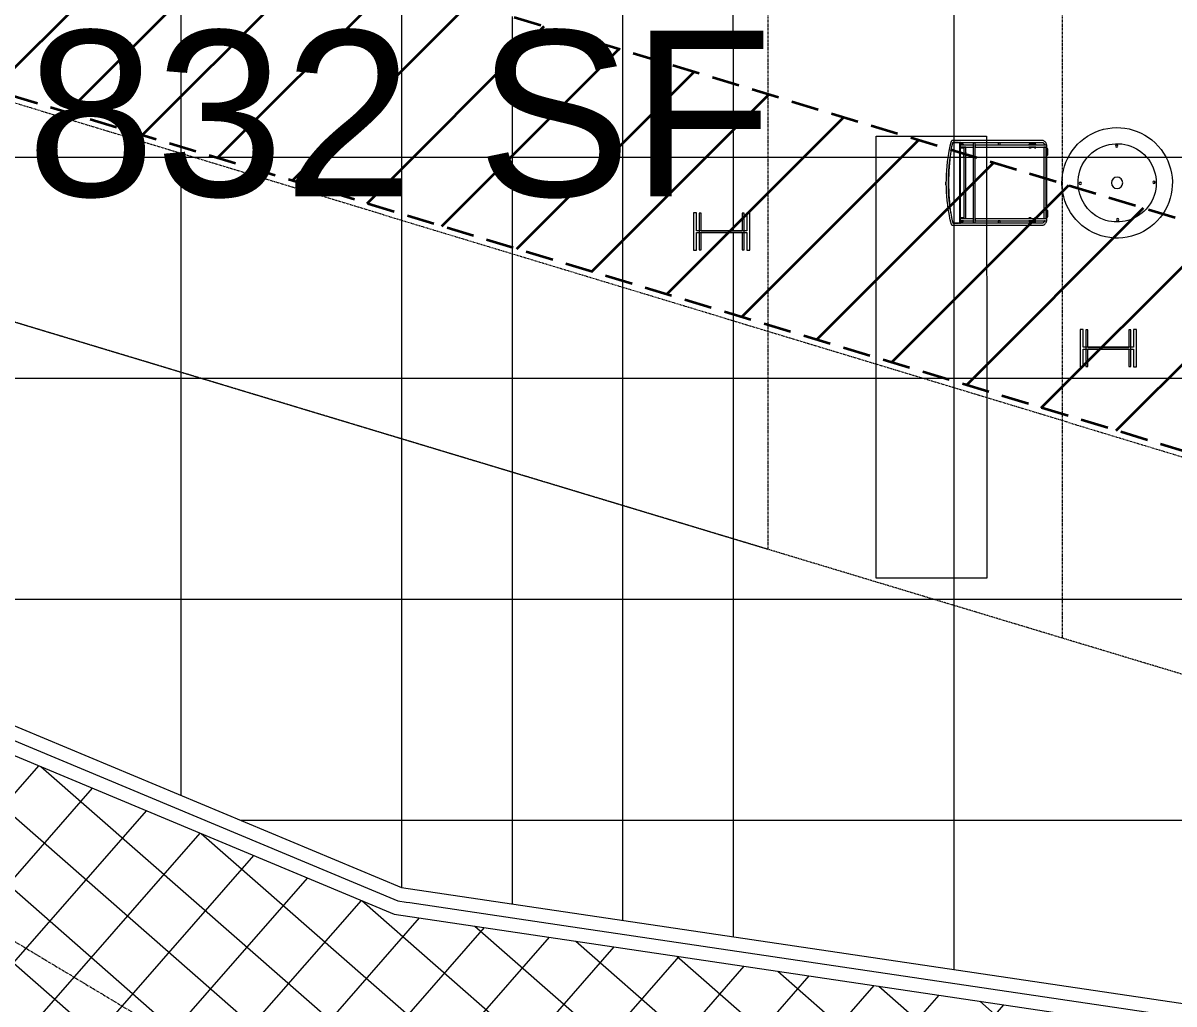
# Model space of a CAD drawing. Header units: inches. Extents: x 3268 to 7018, y 976 to 6708.
# Drawn here: x 5542.7 to 5792.8, y 1584.6 to 1797.7 of the extents above; entities that cross this region are included whole.
import ezdxf

# ---------------------------------------------------------------- set-up
doc = ezdxf.new("R2010")
doc.units = ezdxf.units.IN
doc.header["$MEASUREMENT"] = 0
for name, pattern in [('_Hidden Lines', [0.125, 0.0625, -0.0625]), ('Double Dash 3_8_', [0.9999999999999999, 0.3749999999999999, -0.125, 0.125, -0.125, 0.125, -0.125]), ('Grid Line 1_2_', [0.8749999999999999, 0.4999999999999999, -0.125, 0.125, -0.125]), ('IMPORT-DASHED _2_', [8.999999999999996, 5.999999999999998, -2.999999999999999])]:
    doc.linetypes.add(name, pattern=pattern)
for name, color, linetype, lineweight in [('A-DETL', 90, 'Continuous', 9), ('C-CURB-BACK', 40, 'Continuous', 13), ('C-CURB-FACE', 80, 'Continuous', 13), ('C-ESMT-STBK', 4, 'IMPORT-DASHED _2_', 35), ('C-PROP-LINE', 91, 'Double Dash 3_8_', 9), ('G-ANNO-TEXT', 231, 'Continuous', 9), ('L-PVMT-CONC-HATC', 252, 'Continuous', 15), ('L-PVMT-HATCH BOUND NPLOT', 45, 'Continuous', 15), ('L-SITE-FURN', 2, 'Continuous', 15), ('L-SITE-PLANT-HATC', 81, 'Continuous', 13), ('S-COLS', 52, 'Continuous', 9), ('S-GRID', 1, 'Continuous', 9), ('site_dwg', 8, 'Continuous', 9)]:
    doc.layers.add(name, color=color, linetype=linetype, lineweight=lineweight)
doc.styles.add('Arial', font='arial.ttf', dxfattribs={"height": 36})

# ---------------------------------------------------------------- blocks, each defined once
blk = doc.blocks.new('W-Wide Flange-Column - W12X50-2879625-Overall Retail Plan Opt 2')
at = {"layer": 'S-COLS'}
h = blk.add_hatch(dxfattribs=at)
h.set_pattern_fill('FP_29', color=256, style=0, pattern_type=2)
h.set_pattern_definition([(320, (-1727.066, 5778.5), (-9.638917976356844, -110.1714446362807), [11.52, -126.72]), (265, (-1727.066, 5778.5), (115.5371495156537, 21.31237393622491), [9.216000000000001, -101.376]), (10.451, (-1727.869, 5769.319), (105.897504039145, -88.85991867697867), [9.79, -107.695]), (316.184, (-1696.346, 5778.5), (-25.42496604507386, -163.9281911283317), [17.28, -190.08]), (6.636000000000001, (-1698.464, 5764.84), (149.6257499721681, -143.5628771593348), [14.686, -161.543]), (261.184, (-1696.346, 5778.5), (149.6237232332607, -143.5647285924248), [13.824, -152.064]), (291, (-1704.026, 5763.14), (-61.84256385372747, -91.68507647920487), [11.52, -126.72]), (236, (-1704.026, 5763.14), (111.3835117876708, -37.373299330482), [9.216000000000001, -101.376]), (341.451, (-1709.179, 5755.5), (49.5399005406036, -129.0587647679424), [9.79, -107.695]), (307.5, (-1727.066, 5778.5), (51.13223029288849, -1.867604689172044), [5.068999999999999, -95.07799999999997, 5.068999999999999, -97.84299999999998, -101.76]), (307.5, (-1727.066, 5778.5), (51.13223029288849, -1.867604689172044), [-203.059, 5.068999999999999, -96.69099999999999]), (277.5, (-1727.066, 5778.5), (60.58148342441335, -40.40721900969589), [5.069, -53.606, 5.069, -92.774, -38.784]), (277.5, (-1727.066, 5778.5), (60.58148342441335, -40.40721900969589), [-156.518, 5.069, -33.715]), (237.5, (-1727.066, 5812.753000000001), (-3.464267954682477, -81.99472561414032), [5.069, -33.331, 5.069, -114.739, -158.976]), (237.5, (-1727.066, 5812.753000000001), (-3.464267954682477, -81.99472561414032), [-158.208, 5.069, -153.907]), (227.5, (-1727.066, 5828.113), (15.37635275430508, -89.57702895818312), [5.068999999999999, -44.851, 5.068999999999999, -74.496, -112.896]), (227.5, (-1727.066, 5828.113), (15.37635275430508, -89.57702895818312), [-129.485, 5.068999999999999, -107.827])])
h.paths.add_polyline_path([(-4.039999999999053, -6.100000000005024), (4.040000000000417, -6.100000000005024), (4.040000000000417, -5.460000000005265), (0.1850000000001728, -5.460000000005265), (0.1850000000001728, 5.459999999995033), (4.040000000000417, 5.459999999995033), (4.040000000000417, 6.099999999994792), (-4.039999999999053, 6.099999999995133), (-4.039999999999053, 5.459999999995033), (-0.1849999999994907, 5.459999999995033), (-0.1849999999994907, -5.460000000005265), (-4.039999999999053, -5.460000000005265)])
at = {"layer": 'S-COLS', "color": 253, "lineweight": 13}
for p, q in [((4.039999999999994, 6.1), (-4.040000000000005, 6.1)), ((-4.040000000000005, 6.1), (-4.040000000000005, 5.46)), ((-4.040000000000005, 5.46), (-0.1850000000000062, 5.46)), ((-0.1850000000000062, 5.46), (-0.1850000000000062, -5.459999999999997)), ((0.1849999999999943, -5.459999999999997), (0.1849999999999943, 5.46)), ((0.1849999999999943, 5.46), (4.039999999999994, 5.46)), ((4.039999999999994, 5.46), (4.039999999999994, 6.1)), ((-0.1850000000000062, -5.459999999999997), (-4.040000000000005, -5.459999999999997)), ((-4.040000000000005, -5.459999999999997), (-4.040000000000005, -6.099999999999997)), ((-4.040000000000005, -6.099999999999997), (4.039999999999994, -6.099999999999997)), ((4.039999999999994, -5.459999999999997), (0.1849999999999943, -5.459999999999997)), ((4.039999999999994, -6.099999999999997), (4.039999999999994, -5.459999999999997))]:
    blk.add_line(p, q, dxfattribs=at)
blk = doc.blocks.new('W-Wide Flange-Column - W12X50-2879651-Overall Retail Plan Opt 2')
at = {"layer": 'S-COLS', "color": 253, "lineweight": 13}
for p, q in [((4.039999999999994, 6.1), (-4.040000000000005, 6.1)), ((-4.040000000000005, 6.1), (-4.040000000000005, 5.46)), ((-4.040000000000005, 5.46), (-0.1850000000000062, 5.46)), ((-0.1850000000000062, 5.46), (-0.1850000000000062, -5.459999999999997)), ((0.1849999999999943, -5.459999999999997), (0.1849999999999943, 5.46)), ((0.1849999999999943, 5.46), (4.039999999999994, 5.46)), ((4.039999999999994, 5.46), (4.039999999999994, 6.1)), ((-0.1850000000000062, -5.459999999999997), (-4.040000000000005, -5.459999999999997)), ((-4.040000000000005, -5.459999999999997), (-4.040000000000005, -6.099999999999997)), ((-4.040000000000005, -6.099999999999997), (4.039999999999994, -6.099999999999997)), ((4.039999999999994, -5.459999999999997), (0.1849999999999943, -5.459999999999997)), ((4.039999999999994, -6.099999999999997), (4.039999999999994, -5.459999999999997))]:
    blk.add_line(p, q, dxfattribs=at)
blk = doc.blocks.new('WSP_5 Points - Structure_2022_rvt-1-Overall Retail Plan Opt 2')
at = {"layer": 'S-COLS', "lineweight": 9, "rotation": 89.9999999999999}
for name, p in [('W-Wide Flange-Column - W12X50-2879651-Overall Retail Plan Opt 2', (5694.500343047537, 1752.39387561139)), ('W-Wide Flange-Column - W12X50-2879625-Overall Retail Plan Opt 2', (5778.500343047523, 1727.065521356939))]:
    blk.add_blockref(name, p, dxfattribs=at)
blk = doc.blocks.new('W-Wide Flange-Column - W10X33-V9-Overall Retail Plan Opt 2')
at = {"layer": 'S-COLS'}
h = blk.add_hatch(dxfattribs=at)
h.set_pattern_fill('FP_48', color=256, style=0, pattern_type=2)
h.set_pattern_definition([(315, (-1727.066, 5778.5), (38.0140605565888, 38.0140605565888), []), (315, (-1669.466, 5778.5), (38.0140605565888, 38.0140605565888), [])])
h.paths.add_polyline_path([(-3.980468749999545, -4.865234375005001), (3.980468750000227, -4.865234375005001), (3.980468750000227, -4.431640625005342), (0.1445312500004547, -4.431640625005342), (0.1445312500004547, 4.431640624995111), (3.980468750000227, 4.431640624995111), (3.980468750000227, 4.865234374995111), (-3.980468749999545, 4.865234374995111), (-3.980468749999545, 4.431640624995111), (-0.1445312499997726, 4.431640624995111), (-0.1445312499997726, -4.431640625005342), (-3.980468749999545, -4.431640625005342)])
at = {"layer": 'S-COLS', "lineweight": 13}
for p, q in [((3.980468749999993, 4.865234375000001), (-3.980468750000005, 4.865234375000001)), ((-3.980468750000005, 4.865234375000001), (-3.980468750000005, 4.431640625000001)), ((-3.980468750000005, 4.431640625000001), (-0.1445312500000057, 4.431640625000001)), ((-0.1445312500000057, 4.431640625000001), (-0.1445312500000057, -4.431640624999997)), ((0.1445312499999938, -4.431640624999997), (0.1445312499999938, 4.431640625000001)), ((0.1445312499999938, 4.431640625000001), (3.980468749999993, 4.431640625000001)), ((3.980468749999993, 4.431640625000001), (3.980468749999993, 4.865234375000001)), ((-0.1445312500000057, -4.431640624999997), (-3.980468750000005, -4.431640624999997)), ((-3.980468750000005, -4.431640624999997), (-3.980468750000005, -4.865234374999996)), ((-3.980468750000005, -4.865234374999996), (3.980468749999993, -4.865234374999996)), ((3.980468749999993, -4.431640624999997), (0.1445312499999938, -4.431640624999997)), ((3.980468749999993, -4.865234374999996), (3.980468749999993, -4.431640624999997))]:
    blk.add_line(p, q, dxfattribs=at)
blk = doc.blocks.new('W-Wide Flange-Column - W10X33-V10-Overall Retail Plan Opt 2')
at = {"layer": 'S-COLS', "lineweight": 13}
for p, q in [((3.980468749999993, 4.865234375000001), (-3.980468750000005, 4.865234375000001)), ((-3.980468750000005, 4.865234375000001), (-3.980468750000005, 4.431640625000001)), ((-3.980468750000005, 4.431640625000001), (-0.1445312500000057, 4.431640625000001)), ((-0.1445312500000057, 4.431640625000001), (-0.1445312500000057, -4.431640624999997)), ((0.1445312499999938, -4.431640624999997), (0.1445312499999938, 4.431640625000001)), ((0.1445312499999938, 4.431640625000001), (3.980468749999993, 4.431640625000001)), ((3.980468749999993, 4.431640625000001), (3.980468749999993, 4.865234375000001)), ((-0.1445312500000057, -4.431640624999997), (-3.980468750000005, -4.431640624999997)), ((-3.980468750000005, -4.431640624999997), (-3.980468750000005, -4.865234374999996)), ((-3.980468750000005, -4.865234374999996), (3.980468749999993, -4.865234374999996)), ((3.980468749999993, -4.431640624999997), (0.1445312499999938, -4.431640624999997)), ((3.980468749999993, -4.865234374999996), (3.980468749999993, -4.431640624999997))]:
    blk.add_line(p, q, dxfattribs=at)
blk = doc.blocks.new('site_dwg_Parc Centre Table-V232-Overall Retail Plan Opt 2')
at = {"layer": 'L-SITE-FURN', "color": 10}
for centre, radius in [((0, 7.999999998137354), 0.2500000000000009), ((0, 7.999999998137354), 0.2265650000000007), ((0, 7.999999998137354), 0.2265650000000007), ((-7.99999999674037, 0), 0.2500000000000009), ((-7.99999999674037, 0), 0.2265650000000008), ((-7.99999999674037, 0), 0.2265650000000008), ((0, 0), 1.225000000000002), ((0, 0), 1.225000000000002), ((8.000000003725289, 0), 0.2500000000000018), ((8.000000003725289, 0), 0.2265650000000008), ((8.000000003725289, 0), 0.2265650000000008), ((0, -8.00000000093132), 0.2500000000000002), ((0, -8.00000000093132), 0.2265650000000007), ((0, -8.00000000093132), 0.2265650000000007)]:
    blk.add_circle(centre, radius, dxfattribs=at)
for radius, start, end in [(12, 0.45882512375311, 215.2097702532953), (8.500000000000004, 359.9999999999996, 222.9296002333973), (8.500000000000004, 359.9999999999996, 222.9296002333973), (11.99999999999999, 215.2097702532953, 359.9999999999993), (8.5, 352.0003395194103, 359.9999999999993), (8.5, 352.0003395194103, 359.9999999999993), (8.499999999999991, 222.9296002333969, 352.0003395194103), (8.499999999999991, 222.9296002333969, 352.0003395194103)]:
    blk.add_arc((0, 0), radius, start, end, dxfattribs=at)
blk = doc.blocks.new('site_dwg_Parc Centre Chair-V234-Overall Retail Plan Opt 2')
at = {"layer": 'L-SITE-FURN', "color": 10}
for p, q in [((-105.4756573587547, 126.5233631729588), (-105.7844910621534, 126.3672379105737)), ((-105.0207438021789, 126.7270797192559), (-105.4756573587547, 126.5233631729588)), ((-102.8065751194845, 127.5298225879178), (-103.6756195127855, 127.239810906296)), ((-5.15210960805416, 144.8600769862532), (2.092509403824806, 144.8600769862532)), ((-104.9999999552856, 109.5102024971893), (-104.9999999552965, 106.8864482044628)), ((-104.9999999552965, 106.8864482044628), (79.1606172505817, 106.8864482044682)), ((-98.94305960832934, 99.52610816801096), (-99.58202134071688, 99.52610816801096)), ((-98.62499999999999, 99.91365724056958), (-98.74374702572821, 99.96986766904591)), ((-98.73736099898814, 99.97681114822625), (-98.69814531505106, 100.0194497331977)), ((-98.69507284461359, 100.0222348719289), (-98.6950728446245, 106.8864482268145)), ((-98.62499999999999, 106.8864482045174), (-98.62499999999999, 74.15337688475846)), ((-93.37499999999999, 74.15337686240672), (-93.37499999999999, 106.8864481821656)), ((-93.26318013668059, 99.9582953006029), (-93.37499999999999, 99.91486450284718)), ((-93.05694039164881, 99.52610816801096), (-92.41779573261736, 99.52610816801096)), ((65.98043887317179, 93.33116814494132), (75.0514893410155, 93.33116814494132)), ((67.12500004470347, 98.7011681422591), (76.67934334080344, 98.7011681422591)), ((67.12499999999999, 98.64116813242434), (76.66115502497568, 98.64116813242434)), ((67.12500004470347, 93.39035830646752), (75.0694321606091, 93.39035830646752)), ((75.0514893410155, 93.33116814494132), (80.27772948145865, 93.33116814494132)), ((75.0694321606091, 93.39035830646752), (79.12499999999999, 93.39035830646752)), ((75.0872195123702, 93.44903560722922), (79.1250000000109, 93.44903560722376)), ((76.66115502497568, 98.64116813242434), (79.12499999999999, 98.64116813242434)), ((76.67934334080344, 98.7011681422591), (79.12499999999999, 98.7011681422591)), ((93.05694039167064, 99.5261081903627), (92.41797870398658, 99.5261081903627)), ((93.37500004470347, 99.91365724056958), (93.25625292956828, 99.96986766904591)), ((93.26263900101183, 99.97681114822625), (93.30185464024542, 100.0194497331977)), ((93.30492715538638, 100.0222348719289), (93.30492715538638, 106.8864482268145)), ((93.37499999999999, 106.8864482045174), (93.37499999999999, 74.15337688475846)), ((98.62500004470347, 74.15337686240672), (98.62500004470347, 106.8864481821656)), ((98.73681986331938, 99.9582953006029), (98.62500004470347, 99.91486450284718)), ((98.94305965304373, 99.52610816801096), (99.58220426739352, 99.52610816801096)), ((105.0000000447035, 111.662467494607), (105.0000000447035, 109.5102025195956)), ((-93.72668328880171, 68.24988236272837), (-93.46444465218882, 68.21346967662429)), ((-93.46444465218882, 68.21346967662429), (-93.37499999999999, 68.17439404869582)), ((67.64648417735951, 68.90337688470389), (104.6250000447035, 68.90337688470389)), ((-98.94305960834025, -71.47389183198355), (-99.58220422267912, -71.47389183198901)), ((-98.94305960834025, -89.47389183198901), (-99.5820212960134, -89.47389183198355)), ((-98.73736095428465, -89.02318882942198), (-98.69814531505106, -88.9805502668023)), ((-93.28729726374148, -71.88685204088686), (-93.37500004470347, -71.86048860847949)), ((-93.26318013668059, -89.04170467704533), (-93.37499999999999, -89.08513549715279)), ((-93.30492706595759, -88.97768202429505), (-93.27454903720717, -89.0237275288)), ((-92.41797865927218, -71.47389178728552), (-93.05694034695624, -71.47389178728007)), ((-93.05694034694532, -89.47389180963727), (-92.41779573261736, -89.47389180963727)), ((-92.99999999998907, -76.99271538114043), (-92.99999999998907, -85.9778172076294)), ((-92.99999999998907, -85.9778172076294), (-92.99999999998907, -86.1072257906744)), ((93.05694034696715, -71.47389183198355), (92.41779577732085, -71.47389183198901)), ((93.05694034696715, -89.47389183198355), (92.41797865927218, -89.47389183198355)), ((93.37499999999999, -89.0863427594304), (93.25625292956828, -89.03013233095406)), ((93.26263904571532, -89.02318882942198), (93.3018546849489, -88.9805502668023)), ((98.71270278096198, -71.88685204088686), (98.62500004470347, -71.86048863083123)), ((98.73681986331938, -89.04170467704533), (98.62499999999999, -89.08513549715279)), ((99.58202129602431, -71.47389183198355), (98.94305960835116, -71.47389183198901)), ((98.94305960834025, -89.47389180963181), (99.58220422269004, -89.47389180963181)), ((-92.9999999552965, -112.7088918238878), (-93.37500004470347, -112.7088918238878)), ((-92.99999999998907, -94.21416053925894), (-92.99999999997816, -103.1992623657479)), ((-92.99999999997816, -103.1992623657479), (-92.99999999999999, -103.3286709264466)), ((-92.99999999999999, -108.7986343055963), (-92.99999999999999, -110.5939706414938)), ((13.23391895034729, -110.5939706415484), (-92.9999999552965, -110.5939706415484)), ((-89.62499999998907, -118.2769514546344), (-89.62499999999999, -118.9160960466161)), ((-72.0757029801607, -118.0712527781725), (-72.11834152042864, -118.0320371612906)), ((-72.01254902780055, -117.9588918238878), (-72.06875950098036, -118.0776388719678)), ((-71.62499999998907, -118.2769514546344), (-71.62499999998907, -118.9159131423184)), ((11.58945788066194, -116.018754400362), (93.00000004471438, -116.0187544003675)), ((71.6250000000109, -118.2769514322772), (71.6250000000109, -118.9160960466215)), ((89.17429701983927, -118.0712528005242), (89.13165843486784, -118.0320371612906)), ((89.23745092749594, -117.9588918015361), (89.18124054372309, -118.0776388719678)), ((89.6250000000109, -118.2769514546344), (89.6250000000109, -118.915913142313)), ((92.99999999999999, -108.7986343055963), (92.99999999999999, -110.5939706414938)), ((93.37500004470347, -112.7088918238878), (93.00000004470347, -112.7088918238878))]:
    blk.add_line(p, q, dxfattribs=at)
at = {"layer": 'L-SITE-FURN', "color": 10, "flags": 128}
for points in [[(-100.2815961241613, 133.6845490112355), (-101.5584086626768, 133.357875220423), (-102.7832608669887, 133.0206164493611), (-103.9443821757923, 132.6755243762782), (-105.031822130084, 132.3247087597301), (-106.0383843630443, 131.9689694567969), (-106.961378261436, 131.6063085793903), (-107.8066007047891, 131.2279690950618), (-108.5996329039226, 130.8049394934878), (-109.2361529767404, 130.3756743147423), (-109.630794659246, 130.0335115491852), (-109.977570578445, 129.6441143229058), (-110.2702798247228, 129.1915848701646), (-110.4907820820699, 128.6668947413018), (-110.6099520921598, 128.0887343286922), (-110.625, 127.7944520785859), (-110.6249999999891, 126.8913959338715), (-110.625, -100.1555052325675), (-110.6249999999891, -105.2819801643982), (-110.5979951172958, -106.0539769381776), (-110.4342324882636, -107.3279463798353), (-110.1241589337478, -108.5789549276778)], [(-105.7844910621534, 126.3672379105737), (-105.9598506241928, 126.265850566273), (-106.0178630501032, 126.2280718087604), (-106.0224640667329, 126.2241754307852)], [(-105.1528818905353, 126.6679064556956), (-105.0000000447035, 125.8977051749825), (-105.0000000447035, 124.6286621466279), (-105.375, 126.5178685113788)], [(-98.6249999552965, -112.3985994681716), (-98.86105611920355, -112.3507544249296), (-99.94338691234587, -112.0128419324756), (-100.9616946280002, -111.5727264806628), (-101.9005755186081, -111.0389902889728), (-102.7465601116419, -110.4215858951211), (-103.4883688688278, -109.7312699854374), (-104.1169538944959, -108.9789018854499), (-104.6252125203609, -108.1746968328953), (-105.0072815269232, -107.3276662006974), (-105.2574798613787, -106.4456964209676), (-105.3693927526474, -105.5368741750717), (-105.375, -105.2819801643491), (-105.375, -100.1555052325129), (-105.375, 126.6367470547557)], [(-105.2786941677332, 125.1379868611693), (-105.2786941677332, 123.5285604447126), (-105, 121.3318760097027), (-105, 122.9413024485111), (-105.2786941677332, 125.1379868611693), (-105.1053218543529, 125.1592614948749)], [(-105.1539507955313, 121.4348114132881), (-105.1539507955313, 119.4870695248246), (-105, 117.2955396920442), (-105, 119.2432815805077), (-105.1539507955313, 121.4348114132881), (-105.0142454355955, 121.4441595599055)], [(-103.6756195127855, 127.239810906296), (-104.4181503206382, 126.9691722168973), (-105.0207438021789, 126.7270797192559)], [(-89.7233734577894, 130.5508890374949), (-95.86644574999808, 129.2975183575799), (-97.15536260603766, 129.0237716808424), (-98.40060125290255, 128.7383818700364), (-99.60634897648195, 128.441170021837), (-100.7545000612736, 128.1369810103824), (-101.8271318524967, 127.8311853780797), (-102.8065751194845, 127.5298225879178)], [(-90.77290821075438, 135.6949124112179), (-96.91598054765562, 134.4415417760065), (-97.6254055201898, 134.2937403246214), (-98.96581909059385, 133.9975902735641), (-100.2815961241613, 133.6845490112355)], [(11.00132743993526, -117.9588918239424), (95.99999999999999, -117.9588918239369), (96.83152838052409, -117.9384794086763), (98.31162124873298, -117.8002607971975), (99.76960632205008, -117.5324468538711), (101.1900523156037, -117.1372865439007), (102.5581654161215, -116.6182548925772), (103.8594558388104, -115.980125740225), (105.0798734575619, -115.2290366069028), (106.2059940397848, -114.372550271506), (107.2252615839352, -113.4196849912896), (108.1262827366699, -112.3808754757538), (108.8991392701973, -111.2678312883327), (109.5356658250202, -110.093279600198), (110.0296290367842, -108.8706131950566), (110.3767636120428, -107.6135022640774), (110.5746630728245, -106.3355427012338), (110.6250000000109, -105.2819801644036), (110.6250000000109, -100.1555052102158), (110.6250000000109, 126.8913959338715), (110.6250000000109, 127.7944520338824), (110.5550550520529, 128.42689602071), (110.3836531788111, 128.9559211581399), (110.1397262960781, 129.4138657897165), (109.8445484787226, 129.8068649544766), (109.5015605092158, 130.1546652316501), (109.0853602588286, 130.488142870312), (108.5178877115249, 130.8529877140572), (107.6336692124605, 131.3101347237279), (106.7893343567957, 131.6772288232496), (105.7856624275555, 132.0616309269717), (104.7213581353535, 132.4279967620423), (103.5898555219282, 132.7838106750951), (102.3942131996155, 133.1304897888949), (101.1427309513201, 133.466852769201), (99.84646068514483, 133.7906147092035), (98.51808652282851, 134.0990018918564), (97.24291299284594, 134.3741891160116), (96.91598054767745, 134.4415417536602), (90.77290821075438, 135.6949124112179)], [(89.7233734577894, 130.5508890375495), (95.86644583940505, 129.2975183576345), (96.53336034715174, 129.1585735827684), (97.79303392767905, 128.8802593722939), (99.02480962872504, 128.587197907269), (100.2102909833193, 128.2839140519499), (101.3319184631109, 127.9752041772008), (102.3724771142006, 127.6663203164935), (103.3150615096092, 127.3631313443184), (104.1429642140865, 127.0724413096905), (104.8395122587681, 126.8025897592306), (105.3880303502083, 126.5645377412438), (105.7353404313326, 126.3935438767075), (105.9417048543691, 126.2771071046591), (106.0209283232689, 126.2253011092543), (106.0150128901005, 126.2303370013833)], [(105.375, 126.6064691618085), (105.375, -100.1555052325129), (105.375, -105.2819801643491), (105.3608205020428, -105.6872313916683), (105.2209383398294, -106.6131886616349), (104.9326789677143, -107.5213785097003), (104.5025500506163, -108.3923873528838), (103.9400898814201, -109.2112972363829), (103.2557150870561, -109.9664354100823), (102.460274040699, -110.6476757749915), (101.5654963105917, -111.2455129623413), (100.5844651311636, -111.7509766593575), (99.53182411193846, -112.1559558436274), (98.62499999999999, -112.3995553180575)], [(105.1526413410902, 126.6666944995522), (105, 125.8977051749825), (105, 124.6286621242761), (105.375, 126.5178685337305)], [(105.2786942124367, 125.1379869058728), (105.2786942124367, 123.5285604447126), (105.0000000447035, 121.3318760097027), (105.0000000447035, 122.9413024485111), (105.2786942124367, 125.1379869058728), (105.1053218543529, 125.1592614948749)], [(105.1539508402347, 121.4348114132881), (105.1539508402347, 119.4870695248246), (105, 117.295539714396), (105, 119.2432815805077), (105.1539508402347, 121.4348114132881), (105.014245480299, 121.4441595599055)], [(-104.9999999999891, 114.7668388410857), (-105.0612914711128, 116.9422218202999), (-105.0612914711128, 114.6559335663369)], [(-105.0612914711128, 114.6559335663369), (-104.9999999999891, 112.4805505871227), (-104.9999999999891, 114.7668388410857)], [(79.95597832290876, 109.510202519541), (-104.9999999552856, 109.510202519541), (-104.9999999552856, 111.6624675169041)], [(-101.1273621171713, 106.8864482268691), (-101.1273621171713, 101.0261081904173), (-101.1128357201815, 101.0261081904173)], [(-99.58202134071688, 99.5261081903627), (-99.60030193625788, 99.52621509874915), (-99.61808972059588, 99.52654107654597)], [(-98.62499999998907, 99.52610819036816), (-98.94305960832934, 99.5261081903627), (-98.93648721276621, 99.81465154136275), (-98.93118417261938, 100.0474669485738), (-98.89414197205404, 100.0464817061474), (-98.83367116748194, 100.0434581636837), (-98.77777183054785, 100.0389567464044), (-98.7329355329275, 100.0334674268415), (-98.70432592927317, 100.0275932773402), (-98.69509412348269, 100.0219812914183)], [(-93.06881582736968, 100.0474669709802), (-93.06351278722285, 99.81465154141186), (-93.05694039165972, 99.52610816806553), (-93.37499999999999, 99.52610816806553)], [(-93.30492711067198, 106.8864482045174), (-93.30492711067198, 100.0223179534078), (-93.27454908192156, 99.97627249360083)], [(76.6611550317575, 98.64116815472151), (-92.62499999998907, 98.64116815472151), (-92.62499999998907, 93.8347620963559), (-92.62499999998907, 93.39116815472151), (65.9657074213137, 93.39116815472151)], [(-92.41779573261736, 99.5261081903627), (-92.39969806372027, 99.52621509873823), (-92.38191023467878, 99.52654107654597)], [(-90.88716427981852, 101.0261081904173), (-90.8726378828287, 101.0261081904173), (-90.8726378828287, 106.8864482045174)], [(65.98485352100032, 93.39554024482821), (66.21289944649833, 93.40234395856167), (66.62631310523646, 93.43257542694117), (67.1250000000109, 93.44903560722376), (75.0872195123702, 93.44903560722922)], [(80.28429253400462, 93.39116813237523), (92.6250000000109, 93.39116813236977), (92.6250000000109, 93.83476209635045), (92.6250000000109, 98.64116815472151), (76.6611550317575, 98.64116815472151)], [(79.1606172505817, 106.8864482044682), (105.0000000000109, 106.8864482044682), (105.0000000000109, 109.510202519541), (79.95597832290876, 109.510202519541)], [(90.8726378828287, 106.8864482268691), (90.8726378828287, 101.0261081904173), (90.887164324522, 101.0261081904173)], [(92.41797870398658, 99.5261081903627), (92.39969806373118, 99.52621507639195), (92.3819102794041, 99.52654107654597)], [(93.3750000000109, 99.5261081903627), (93.05694039167064, 99.5261081903627), (93.06351278723376, 99.81465154135729), (93.06881582738059, 100.0474669485793), (93.10585802793501, 100.0464817061474), (93.16632883251803, 100.0434581636891), (93.22222816945212, 100.0389567464099), (93.26706446708339, 100.0334674268415), (93.29567411543029, 100.0275932773456), (93.30490587651728, 100.0219812914183)], [(98.9311841726303, 100.0474669262767), (98.93648725748061, 99.81465154141186), (98.94305965304373, 99.52610816806553), (98.62499999999999, 99.52610816806553)], [(98.69507293403147, 106.8864482045174), (98.69507293403147, 100.0223179534078), (98.72545096278189, 99.97627249360083)], [(99.58220426739352, 99.5261081903627), (99.6003019362797, 99.52621509874369), (99.6180897206177, 99.52654107654597)], [(101.1128357648849, 101.026108212769), (101.1273621171713, 101.026108212769), (101.1273621171713, 106.8864482045174)], [(105, 112.4805505648255), (105.0612914711237, 114.6559335887432), (105.0612914711237, 116.9422218203544), (105.0000000447035, 114.7668388411403), (105.0000000447035, 112.4805505648255)], [(69.23796155224771, 74.15337688470389), (-104.625, 74.15337688470389), (-104.6249999999891, 68.90337688470389), (67.64648417735951, 68.90337688470389)], [(-98.62499999999999, 68.90337688475846), (-98.62499999999999, 68.17439402639864), (-98.62499999999999, -99.47116796672343), (-98.62499999999999, -115.3338918238878)], [(-98.62499999999999, 68.17439402634407), (-98.53555530308584, 68.21346965426709), (-98.27331666647295, 68.24988236272837), (-97.85615529118876, 68.28115066135432)], [(-97.85615529118876, 68.28115066135432), (-97.31249999998907, 68.30514366919304), (-96.67939996718268, 68.32022628927733), (-95.9999999552965, 68.32537069911267), (-95.32059998809198, 68.32022628928279)], [(-95.32059998809198, 68.32022628928279), (-94.68749999998907, 68.30514366919304), (-94.1438446640859, 68.28115063900258), (-93.72668328880171, 68.24988236272837)], [(-93.37499999999999, -115.3338918238878), (-93.37499999999999, -99.47116796672343), (-93.37499999999999, 68.17439404875039), (-93.37499999999999, 68.90337688475846)], [(-92.99999999999999, 60.77884586155414), (-92.99999999999999, 51.79374405741691), (-92.99999999999999, 51.6643354743719)], [(104.6250000447035, 68.90337688470389), (104.6250000447144, 74.15337688470389), (69.23796155224771, 74.15337688470389)], [(92.99999999999999, 60.77884588390588), (92.99999999999999, 51.79374403506517), (92.99999999999999, 51.66433545202016)], [(93.37499999999999, 68.90337688475846), (93.37499999999999, 68.17439402639864), (93.37499999999999, -99.47116796672343), (93.37499999999999, -115.3338918238878)], [(93.37499999999999, 68.17439402639864), (93.46444469690321, 68.21346965432166), (93.7266833335161, 68.24988236278294), (94.1438447088003, 68.28115066140889), (94.68749999999999, 68.30514364689587), (95.32060003280638, 68.3202262893319), (95.99999999999999, 68.32537069916724), (96.67940001189707, 68.3202262893319), (97.31249999999999, 68.30514366924761), (97.85615529119967, 68.28115063905715), (98.27331666648386, 68.24988236278294), (98.53555530309676, 68.2134696766734), (98.62499999999999, 68.17439404875039)], [(98.62500004470347, -115.3338918238878), (98.62500004470347, -99.47116796672343), (98.62500004470347, 68.17439404875039), (98.62500004470347, 68.90337686240672)], [(-92.99999999999999, 43.55740070343017), (-92.99999999999999, 34.5722988769412), (-92.99999999999999, 34.44289031624793)], [(92.99999999999999, 43.55740070343017), (92.99999999999999, 34.57229889929294), (92.99999999999999, 34.44289031624793)], [(-92.99999999999999, 26.33595556765794), (-92.99999999999999, 17.35085374116897), (-92.99999999999999, 17.22144515812397)], [(-92.99999999999999, 9.114510409533976), (-92.99999999999999, 0.1294085830450058), (-92.99999999999999, 0)], [(92.99999999999999, 26.33595556765794), (92.99999999999999, 17.35085371881723), (92.99999999999999, 17.22144515812397)], [(92.99999999999999, 9.114510409533976), (92.99999999999999, 0.1294085830450058), (92.99999999999999, -2.235174179077148e-08)], [(104.6100000143051, 3.641908206045627), (104.6100000143051, 8.891908206045626), (99.3600000143051, 8.891908206045626), (99.3600000143051, 3.641908183693885), (104.6100000143051, 3.641908183693885)], [(-92.9999999552965, -8.106934770941733), (-92.9999999552965, -17.09203657507896), (-92.9999999552965, -17.22144518047571)], [(-92.99999999999999, -25.32837990671396), (-92.99999999999999, -34.31348173320293), (-92.99999999999999, -34.44289031624793)], [(93.00000004470347, -8.10693474858999), (93.00000004470347, -17.09203657507896), (93.00000004470347, -17.22144513577222)], [(92.99999999999999, -25.32837990671396), (92.99999999999999, -34.31348175555467), (92.99999999999999, -34.44289031624793)], [(-92.99999999999999, -42.54982506483793), (-92.99999999999999, -51.53492686897516), (-92.99999999999999, -51.6643354743719)], [(-92.99999999999999, -59.7712702229619), (-92.99999999999999, -68.75637204945086), (-92.99999999999999, -68.88578061014412)], [(93.00000004470347, -42.54982506483793), (93.00000004470347, -51.5349268913269), (93.00000004470347, -51.6643354743719)], [(92.99999999999999, -59.7712702229619), (92.99999999999999, -68.75637204945086), (92.99999999999999, -68.88578061014412)], [(-101.1128357201815, -72.9738918095827), (-101.1273620724678, -72.9738918095827), (-101.1273620724678, -87.97389178723095), (-101.1128357201815, -87.97389178723095)], [(-99.58220422267912, -71.47389180963727), (-99.60030189156531, -71.47399871801825), (-99.61808972059588, -71.47432471817227)], [(-99.5820212960134, -89.47389178728552), (-99.6003018915544, -89.47378490125082), (-99.61808972059588, -89.47345890110226)], [(-98.9311841726303, -71.99525056779383), (-98.93648721277712, -71.76243518292902), (-98.94305960834025, -71.47389183193444), (-98.6249999552965, -71.47389183193444)], [(-98.62499999998907, -89.47389180963727), (-98.94305960834025, -89.47389180963727), (-98.93648721277712, -89.18534843629094), (-98.93118417261938, -88.95253305142067), (-98.89414197205404, -88.95351827150078), (-98.83367116748194, -88.95654181396456), (-98.77777178584437, -88.96104325359555), (-98.7329355329275, -88.96653257315846), (-98.7043258845806, -88.97240670030259), (-98.69509416817526, -88.97801870858164)], [(-98.69507288932799, -88.97776510571929), (-98.69507288932799, -71.97011505072804), (-98.74199491739272, -71.9360835627267), (-98.72644945979117, -71.92440294479273)], [(-93.06881582736968, -71.99525056779383), (-93.06351274251936, -71.76243518292902), (-93.05694034695624, -71.4738918095827), (-93.3749999552965, -71.4738918095827)], [(-93.06881582736968, -88.95253305137156), (-93.06351274251936, -89.18534845858811), (-93.05694034695624, -89.4738918095827), (-93.37499999999999, -89.4738918095827)], [(-93.293896034349, -71.92328841989728), (-93.30492706595759, -71.97010157262774), (-93.3049270659685, -88.75622570098857)], [(-92.38191027938227, -71.47432471817227), (-92.39969810842375, -71.47399874036454), (-92.41797865927218, -71.47389178728552)], [(-92.41779573261736, -89.47389180963727), (-92.39969806372027, -89.47378490125082), (-92.3819102346897, -89.473458923454)], [(-90.8726378828287, -76.99271538108586), (-90.8726378828287, -72.97389178723095), (-90.88716427981852, -72.97389178723095)], [(-90.88716423511504, -87.97389183193444), (-90.8726378828287, -87.97389183193444), (-90.8726378828287, -86.1072257682681)], [(90.887164324522, -72.9738918095827), (90.8726378828287, -72.9738918095827), (90.8726378828287, -76.99271538108586)], [(90.8726378828287, -86.1072257682681), (90.8726378828287, -87.97389183193444), (90.88716427981852, -87.97389183193444)], [(92.41779577732085, -71.47389183198901), (92.39969806373118, -71.47399874036454), (92.38191027939318, -71.47432471816681)], [(92.41797865927218, -89.47389183198355), (92.39969810843466, -89.47378490125628), (92.3819102794041, -89.47345890110226)], [(92.99999999999999, -76.99271538108586), (92.99999999999999, -85.97781720757483), (92.99999999999999, -86.1072257682681)], [(93.06881582736968, -71.99525056779383), (93.06351278722285, -71.76243518292902), (93.05694034695624, -71.47389183193444), (93.37500004470347, -71.47389183193444)], [(93.37500004471438, -89.47389180963181), (93.05694034697807, -89.47389180963181), (93.06351274253028, -89.18534843629094), (93.06881582736968, -88.95253305142613), (93.10585798324244, -88.95351827149533), (93.16632883251803, -88.9565418139591), (93.22222816945212, -88.96104325359555), (93.26706446708339, -88.966532573153), (93.2956740707268, -88.97240670030804), (93.3049058318138, -88.97801868622444)], [(93.3049271106829, -88.97776510571929), (93.30492711067198, -71.97011505072804), (93.25800512732165, -71.9360835627267), (93.27355049551623, -71.92440294479819)], [(98.93118421733378, -71.99525056779383), (98.93648721277712, -71.76243518292902), (98.94305960834025, -71.4738918095827), (98.62500004470347, -71.4738918095827)], [(98.9311841726303, -88.95253305137156), (98.93648721277712, -89.18534845858811), (98.94305960834025, -89.4738918095827), (98.62500004470347, -89.4738918095827)], [(98.70610401034354, -71.9232884198427), (98.69507288932799, -71.97010159492491), (98.69507288932799, -88.97768204659222), (98.72545096278189, -89.02372752875088)], [(99.61808972060679, -71.47432474052401), (99.6003019362797, -71.47399874036999), (99.58202129602431, -71.47389183198355)], [(99.58220422269004, -89.47389180963181), (99.60030189156531, -89.47378490125628), (99.6180897206177, -89.473458923454)], [(101.1128357201815, -87.97389183193444), (101.1273621171713, -87.97389183193444), (101.1273621171713, -72.97389178723095), (101.1128357201815, -72.97389178723095)], [(-110.1241589337478, -108.5789549276778), (-109.671241119493, -109.7949756905982), (-109.0798653960228, -110.9646636620709), (-108.3554540276418, -112.0769045502438), (-107.5046180337558, -113.1208061054895), (-106.5353038161884, -114.085794948096), (-105.4568725973258, -114.9618038535664), (-104.2800748050104, -115.7395071164319), (-103.016919091333, -116.4105496556112), (-101.6804651766906, -116.967727258856), (-100.2845858037362, -117.405097559149), (-98.84373584388594, -117.7180253640363), (-97.37275207042693, -117.9031810239448), (-95.99999999998907, -117.9588918239424), (11.00132743993526, -117.9588918239424)], [(-92.9999999552965, -110.5939706415484), (-92.99999995528559, -116.0187544003675), (11.58945788066194, -116.018754400362)], [(-89.10364124178885, -118.2650759965181), (-89.33645662665366, -118.2703790366649), (-89.62499999999999, -118.2769514545798), (-89.62499999999999, -117.9588918238878)], [(-89.62499999999999, -118.9160960466161), (-89.62489306925634, -118.934193737854), (-89.62456709145407, -118.9519815445492)], [(-72.1211267262588, -118.0289647132704), (-89.1287767588983, -118.0289647132649), (-89.16280826925139, -118.0758866966316), (-89.1744888871908, -118.060341328437)], [(-71.62500004469256, -117.9588918015852), (-71.62500004470347, -118.2769514546344), (-71.91354332864283, -118.2703790590658), (-72.14635880290369, -118.2650759965727), (-72.14537353813647, -118.2280338183591), (-72.14234997331003, -118.1675629914298), (-72.13784855603079, -118.1116636545012), (-72.13235923646788, -118.0668273568699), (-72.12648506462573, -118.0382177308802), (-72.12087312339644, -118.0289859921286)], [(-71.62499999998907, -118.9159131423184), (-71.62510693073271, -118.9341937378594), (-71.62543290852408, -118.9519815669009)], [(93.00000004471438, -116.0187544003675), (93.00000004471438, -110.5939706415484), (13.23391895034729, -110.5939706415484)], [(72.1463588029146, -118.2650759965181), (71.91354337334631, -118.2703790590167), (71.62499999999999, -118.2769514322281), (71.62499999999999, -117.9588918238878)], [(71.62500004471438, -118.9160960466215), (71.62510693074363, -118.9341937378594), (71.62543290853499, -118.9519815445437)], [(72.07551111282008, -118.060341328437), (72.08719177545207, -118.0758866966316), (72.11834152043956, -118.0320371389935), (89.12887327374118, -118.032037138988)], [(89.12912692130702, -118.0289859921286), (89.12351489068168, -118.0382177308747), (89.1176407635321, -118.0668273792162), (89.11215144396918, -118.1116636768529), (89.10764998197554, -118.1675629690835), (89.10462646187442, -118.2280337736556), (89.10364128650325, -118.2650760189244), (89.33645662665366, -118.2703790367195), (89.6250000000109, -118.2769514546344), (89.6250000000109, -117.9588918239369)], [(89.6250000000109, -118.915913142313), (89.62489306927817, -118.9341937155077), (89.62456709146498, -118.9519815445492)], [(92.99999999999999, -94.21416053920983), (92.99999999999999, -103.1992623656988), (92.99999999999999, -103.3286709263921)], [(-88.12499999999999, -120.4467275217175), (-88.12499999999999, -120.4612539410591), (-73.12499999999999, -120.4612539410591), (-73.12499999999999, -120.4467275217175)], [(73.12500004470347, -120.4467275217175), (73.12500004470347, -120.4612539410591), (88.12499999999999, -120.4612539410591), (88.12499999999999, -120.4467275440693)]]:
    blk.add_lwpolyline(points, dxfattribs=at)
blk.add_lwpolyline([(-99.3600000143051, 3.641908183693885), (-99.3600000143051, 8.891908183693884), (-104.6100000143051, 8.891908183693884), (-104.6100000143051, 3.641908183693885)], close=True, dxfattribs=at)
at = {"layer": 'L-SITE-FURN', "color": 10}
for centre, radius, start, end in [((0, -309.2295132279395), 454.0897107672926, 78.82374813197085, 101.531159694192), ((4.470348358154296e-08, -309.2294307053089), 448.8396299040458, 78.89147987432062, 101.531154557636), ((-2.820789813995361e-05, -413.986047886312), 552.2285268878792, 81.50895585287802, 98.42182215086625), ((4.470348358154296e-08, -309.2294307053089), 448.8396299040457, 78.46884544236396, 78.89147987432062), ((0, -309.2295132279395), 454.0897107672926, 78.4688402691743, 78.82374813197085), ((-99.60001297295092, 101.0390935465693), 1.512878487691319, 180.4917886857532, 269.989056738435), ((-99.54299555718897, 101.0243585184216), 1.499698701978213, 179.9331543286035, 267.1298367828626), ((-93.11782054603098, 99.40495967119931), 0.6443734013667467, 85.63843134259743, 106.6495027717517), ((-92.3984945565462, 101.0375884696841), 1.511373856719696, 269.9543737267632, 359.56478090988), ((-92.457004442811, 101.0243585184216), 1.499698701983068, 272.8701631283136, 0.06684565360955659), ((66.40522603690623, 98.8965696170926), 5.55305661051406, 262.4883124783293, 277.4474965844498), ((66.81721687316893, 93.72848682850598), 4.982197312627298, 86.45820757647644, 99.58243239901385), ((79.44289608299731, 94.13531854748724), 4.576902952133486, 79.89101692512563, 93.98277636692633), ((79.49106489121912, 89.01849371194838), 4.445638867839188, 80.06250154827138, 94.7232232825234), ((79.84101618826388, 99.9614828377962), 6.610019421239008, 263.7813555604127, 276.2831160545116), ((92.39998707175253, 101.0390935465693), 1.512878486939317, 180.4917886057145, 269.989056738435), ((92.45700448751448, 101.0243585184216), 1.499698701978213, 179.9331543286035, 267.1298367828632), ((98.88217945396899, 99.40495967119931), 0.6443734013684133, 85.6384313425986, 106.6495027717511), ((99.60150548815726, 101.0375884696841), 1.511373856719681, 269.9543737267632, 359.56478090988), ((99.54299555718897, 101.0243585184216), 1.499698701980392, 272.8701631283133, 0.06684565360967626), ((-99.60150544345377, -72.98537211120127), 1.511373855967898, 89.9543737267635, 179.5647809098804), ((-99.60001292824744, -87.9609064310789), 1.51287848769139, 180.4917886857532, 269.989056738435), ((-99.54299555718897, -72.9721421599388), 1.49969870198284, 92.87016312831388, 180.0668456536092), ((-99.54299555718897, -87.97564148157834), 1.499698701977744, 179.9331543286035, 267.1298367828628), ((-98.90497863292693, -71.14105689525603), 0.8545955637802443, 268.2427905895108, 284.0421402390015), ((-93.11782054603098, -71.35274329036473), 0.6443734013737976, 253.350497172028, 274.3615686396673), ((-93.11782054603098, -89.5950403511524), 0.6443734013576818, 85.63843134259805, 106.6495027717517), ((-92.39998707175253, -72.9868771880865), 1.512878488443172, 0.4917886857529703, 89.9890567384349), ((-92.3984945565462, -87.96241153031586), 1.511373856720037, 269.9543737267632, 359.56478090988), ((-92.457004442811, -72.9721421599388), 1.499698701977787, 359.9331543286032, 87.12983678286325), ((-92.457004442811, -87.97564148157834), 1.499698701982769, 272.8701631283137, 0.06684565360957052), ((92.39849451184271, -72.98537211120127), 1.511373855216513, 89.95437372676345, 179.5647809098801), ((92.39998707175253, -87.9609064310789), 1.512878486939317, 180.491788605715, 269.989056738435), ((92.457004442811, -72.9721421599388), 1.499698701980306, 92.87016312831328, 180.0668456536093), ((92.457004442811, -87.97564148157834), 1.499698701977744, 179.9331543286035, 267.1298367828628), ((93.09502136707304, -71.14105689525603), 0.8545955637794054, 268.2427905895109, 284.0421402390029), ((98.88217945396899, -71.35274329036473), 0.6443734013749574, 253.3504971720273, 274.361568639667), ((98.88217945396899, -89.5950403511524), 0.6443734013588502, 85.63843134259838, 106.6495027717522), ((99.60001297295092, -72.9868771880865), 1.512878488443158, 0.4917886857529703, 89.98905673843544), ((99.60150548815726, -87.96241150796412), 1.511373856719866, 269.9543737267632, 359.56478090988), ((99.54299555718897, -72.9721421599388), 1.499698701980217, 359.9331543286032, 87.12983678286355), ((99.54299555718897, -87.97564148157834), 1.499698701980194, 272.8701631283137, 0.06684565360968389), ((-95.99999999999999, -115.3338918238878), 2.625000000000043, 180.0000000355735, 0), ((-88.11351969838141, -118.9353972896933), 1.511373856719653, 179.9543737267711, 269.5647808387338), ((-88.12674964964388, -118.8768873587251), 1.499698701979965, 182.870163128313, 270.0668456536202), ((-89.95783491432665, -118.2388704568148), 0.85459556369123, 358.242790598673, 14.0421402670435), ((-73.13798537850379, -118.933904774487), 1.512878488443051, 270.4917887657909, 359.989056729542), ((-73.1232503056526, -118.8768873587251), 1.499698701975527, 269.9331543285927, 357.1298368716865), ((73.13648030161856, -118.9353972896933), 1.511373856719425, 179.9543737267711, 269.5647808387342), ((73.12325035035609, -118.8768873810768), 1.499698701980136, 182.8701631283138, 270.0668456536202), ((71.29216508567332, -118.2388704121113), 0.8545955636621128, 358.2427905986731, 14.04214026704255), ((88.1120145767927, -118.933904774487), 1.512878488443051, 270.4917887657915, 359.989056729542), ((88.12674969434737, -118.8768873810768), 1.499698701975371, 269.9331543285932, 357.1298368716861), ((95.99999999999999, -115.3338918238878), 2.625000000000085, 180.0000000355735, 0)]:
    blk.add_arc(centre, radius, start, end, dxfattribs=at)
for centre, major_axis, ratio, start_param, end_param in [((-98.87507289648055, 100.0325036868453), (0.1800000000000537, 0), 0.08748866352632668, 1.887808886359502, 2.664986530857012), ((-93.12492710351943, 100.0325036868453), (0.1800000000000882, 0), 0.08748866352627552, 0.4766061227329479, 1.25378376723009), ((93.12492710351943, 100.0325036868453), (0.1800000000000134, 0), 0.08748866352634627, 1.887808886359343, 2.66498653085703), ((98.87507289648055, 100.0325036868453), (0.1799999999999925, 0), 0.08748866352632204, 0.4766061227329122, 1.253783767230082), ((-98.87507289648055, -71.98028735071419), (0.1800000000000536, 0), 0.0874886635253937, 3.618198776308566, 4.395376420819843), ((-98.87507289648055, -88.96749629080294), (0.1800000000000418, 0), 0.08748866352635588, 1.887808886362882, 2.664986530857147), ((-93.12492710351943, -71.98028732836245), (0.1800000000000843, 0), 0.08748866352541283, 5.029401539950264, 5.806579184461035), ((-93.12492714822291, -88.96749631315468), (0.1800000000000882, 0), 0.08748866352631172, 0.476606122733581, 1.25378376722661), ((93.12492714822291, -71.98028735071419), (0.1800000000000088, 0), 0.08748866352541548, 3.618198776308537, 4.395376420819769), ((93.12492714822291, -88.96749629080294), (0.1800000000000015, 0), 0.08748866352637547, 1.887808886362724, 2.664986530857166), ((98.87507289648055, -71.98028730601071), (0.17999999999999, 0), 0.08748866352545866, 5.029401539950195, 5.806579184461103), ((98.87507289648055, -88.96749631315468), (0.1799999999999925, 0), 0.08748866352639217, 0.4766061227325854, 1.253783767226563), ((-89.11860448122023, -118.2089646980166), (0, 0.1799999999998436), 0.08748866352621101, 3.618198776316555, 4.395376420819103), ((-72.13139547407626, -118.2089646980166), (0, 0.1799999999998229), 0.08748866352601341, 1.887808886361475, 2.66498653086476), ((72.13139551877974, -118.2089647203684), (0, 0.1799999999998404), 0.08748866352642531, 3.61819877631745, 4.395376420816689), ((89.11860448122023, -118.2089647203684), (0, 0.1799999999998229), 0.08748866352601341, 1.887808886361475, 2.66498653086476)]:
    blk.add_ellipse(centre, major_axis=major_axis, ratio=ratio, start_param=start_param, end_param=end_param, dxfattribs=at)
blk = doc.blocks.new('site_dwg-12440225-Overall Retail Plan Opt 2')
at = {"layer": 'C-ESMT-STBK'}
h = blk.add_hatch(dxfattribs=at)
h.set_pattern_fill('FP_236', color=43, style=0, pattern_type=2)
h.set_pattern_definition([(41.19300000000002, (24349227.445, 9821790.73), (-9.878962955707756, 11.2874306606842), [])])
h.paths.add_polyline_path([(24340754.41764874, 9814238.256800799), (24341007.28369483, 9818038.207201697), (24340597.61508091, 9818336.289935663), (24339080.54507963, 9818175.041572), (24339041.04656363, 9818170.586227996), (24338991.68861391, 9818164.27902802), (24338951.70183868, 9818158.637384389), (24338912.96937073, 9818152.689061128), (24338874.36010189, 9818146.280125272), (24338835.87236292, 9818139.411975248), (24338797.50579851, 9818132.085986648), (24338766.50818425, 9818125.853604812), (24338766.89231019, 9818124.002092425), (24338807.18576453, 9818132.259389622), (24338846.06993594, 9818139.731584428), (24338885.04424, 9818146.727429258), (24338924.10287013, 9818153.245822722), (24338956.51865115, 9818158.316607647), (24338953.32382087, 9818110.342748318), (24338969.07279708, 9818112.710400388), (24339007.86497075, 9818118.055290567), (24339046.71994471, 9818122.92269113), (24339092.45343486, 9818128.037917001), (24340292.99008468, 9818255.650188034), (24340584.31472673, 9818286.605874758), (24340934.68922023, 9818031.666679043), (24340687.3560084, 9814314.861073798), (24339595.34670922, 9814726.863514047), (24339587.50957331, 9814715.68687136), (24338715.45843181, 9815327.180653278), (24338691.60180446, 9815293.158049863), (24339013.48739237, 9815068.288049085), (24339549.36884944, 9814692.907733086), (24340725.61240819, 9814249.124683892)])
h.paths.add_polyline_path([(24338722.46981283, 9815337.179779818), (24338763.80719084, 9815396.132170605), (24338658.92817304, 9815468.79891386), (24338617.74228099, 9815409.741564125), (24338722.19139668, 9815337.372683933)])
at = {"layer": 'L-SITE-PLANT-HATC'}
h = blk.add_hatch(dxfattribs=at)
h.set_pattern_fill('FP_240', color=253, style=0, pattern_type=2)
h.set_pattern_definition([(45, (0, 0), (-8.485281374238571, 8.485281374238571), []), (135, (0, 0), (-8.485281374238571, -8.48528137423857), [])])
h.paths.add_polyline_path([(24340354.92622115, 9814094.51378487), (24340675.12027168, 9814073.208179547), (24340681.35034729, 9814166.837678595), (24340324.3175589, 9814244.434770443), (24339906.82124526, 9814452.369206514), (24339904.04682077, 9814410.673408048), (24340319.55159973, 9814119.31870381)])
at = {"layer": 'C-CURB-BACK', "color": 170}
for p, q in [((24340327.07241486, 9814246.90606998), (24340327.8394182, 9814246.739370365)), ((24340327.90309017, 9814246.725531971), (24340360.93759476, 9814239.545851083))]:
    blk.add_line(p, q, dxfattribs=at)
at = {"layer": 'C-CURB-BACK', "color": 253}
blk.add_line((24340360.93759476, 9814239.545851083), (24340563.22070825, 9814195.581873974), dxfattribs=at)
at = {"layer": 'C-CURB-BACK', "color": 253, "flags": 128}
for points in [[(24339905.91549708, 9814456.17181032), (24340325.31759715, 9814247.287460024), (24340327.07241486, 9814246.90606998)], [(24339906.82124526, 9814452.369206514), (24340324.3175589, 9814244.434770443), (24340681.35034729, 9814166.837678595)]]:
    blk.add_lwpolyline(points, dxfattribs=at)
at = {"layer": 'C-CURB-FACE', "color": 170, "flags": 128}
blk.add_lwpolyline([(24339907.25295287, 9814458.857180314), (24340326.32024351, 9814250.13958276), (24340562.96083217, 9814198.708391871)], dxfattribs=at)
at = {"layer": 'C-ESMT-STBK', "color": 210}
for p, q in [((24340570.22251866, 9814307.750530733), (24339684.29773446, 9814641.99967426)), ((24339917.0102776, 9814605.502625486), (24340687.34726187, 9814314.863417951))]:
    blk.add_line(p, q, dxfattribs=at)
at = {"layer": 'L-PVMT-CONC-HATC', "color": 10}
for p, q in [((24340397.75632366, 9814600.756563904), (24340386.29106155, 9814428.449385608)), ((24340421.70328096, 9814599.161810735), (24340409.75507743, 9814419.596684622)), ((24340466.87514379, 9814555.063596342), (24340456.68310918, 9814401.891282652)), ((24340292.43499803, 9814463.860189555), (24340289.10493397, 9814413.81389002)), ((24340339.36302979, 9814446.154787581), (24340336.03296573, 9814396.108488046)), ((24340362.82704566, 9814437.302086597), (24340359.49698161, 9814387.255787062)), ((24339957.92450223, 9814433.620078102), (24340296.2825892, 9814411.10584397)), ((24340386.29106155, 9814428.449385608), (24340382.96099749, 9814378.403086074)), ((24340409.75507743, 9814419.596684622), (24340407.63172282, 9814387.685574612)), ((24340289.10493397, 9814413.81389002), (24340279.75721124, 9814273.330426918)), ((24340296.2825892, 9814411.10584397), (24340461.37640498, 9814400.120556591)), ((24340456.68310918, 9814401.891282652), (24340453.35304512, 9814351.844983116)), ((24340461.37640498, 9814400.120556591), (24340692.00835916, 9814384.774383366)), ((24340336.03296573, 9814396.108488046), (24340326.32024351, 9814250.139582759)), ((24340359.49698161, 9814387.255787062), (24340350.03042669, 9814244.986439064)), ((24340407.60715747, 9814387.316390993), (24340406.42501336, 9814369.550385086)), ((24340069.4069813, 9814378.095927877), (24340451.08979576, 9814352.69888084)), ((24340382.96099749, 9814378.403086074), (24340373.74060988, 9814239.833295368)), ((24340406.42501336, 9814369.550385086), (24340397.45079307, 9814234.680151675)), ((24340453.35304512, 9814351.844983116), (24340444.87115943, 9814224.373864284)), ((24340451.08979576, 9814352.69888084), (24340616.18361155, 9814341.71359346)), ((24340180.88946037, 9814322.57177765), (24340569.48757755, 9814296.714588678)), ((24340292.37193944, 9814267.047627417), (24340566.29807121, 9814248.820674071))]:
    blk.add_line(p, q, dxfattribs=at)
at = {"layer": 'L-PVMT-HATCH BOUND NPLOT', "color": 10}
for p, q in [((24340463.63770819, 9814399.267393125), (24340460.30764418, 9814349.221093569)), ((24340433.66687554, 9814310.331552958), (24340436.8436283, 9814358.073794557))]:
    blk.add_line(p, q, dxfattribs=at)
at = {"layer": 'L-PVMT-HATCH BOUND NPLOT', "color": 10, "flags": 128}
for points in [[(24340436.8436283, 9814358.073794557), (24340440.04058906, 9814406.119734773), (24340446.63941771, 9814405.680650925)], [(24340446.63941771, 9814405.680650925), (24340463.98763451, 9814404.52630639), (24340463.63770819, 9814399.267393125)], [(24340460.30764418, 9814349.221093569), (24340457.61392099, 9814308.738124575), (24340433.66687554, 9814310.331552958)]]:
    blk.add_lwpolyline(points, dxfattribs=at)
at = {"extrusion": (0, 0, -1), "zscale": -1, "rotation": 2.961392089773114}
blk.add_blockref('site_dwg_Parc Centre Table-V232-Overall Retail Plan Opt 2', (-24340491.59623473, 9814392.518943511), dxfattribs=at)
at = {"xscale": 0.08333333333333326, "yscale": 0.08333333333333326, "zscale": 0.08333333333333326, "rotation": 86.1931696251934}
blk.add_blockref('site_dwg_Parc Centre Chair-V234-Overall Retail Plan Opt 2', (24340466.54194547, 9814394.186047541), dxfattribs=at)
blk = doc.blocks.new('Family - ___-10568875-Overall Retail Plan Opt 2')
at = {"layer": 'C-PROP-LINE'}
blk.add_line((4958.323350172266, 1956.964229400227), (5864.500343047409, 1682.267050514566), dxfattribs=at)

msp = doc.modelspace()

# ---------------------------------------------------------------- block references
at = {"lineweight": 5}
msp.add_blockref('WSP_5 Points - Structure_2022_rvt-1-Overall Retail Plan Opt 2', (0, 0), dxfattribs=at)

# ---------------------------------------------------------------- next in the draw order: linework, layer by layer
at = {"layer": 'A-DETL', "linetype": '_Hidden Lines'}
for p, q in [((5704.500343047534, 1929.148582565576), (5704.500343047533, 1683.378595343003)), ((5768.500343047534, 1929.148582565576), (5768.500343047533, 1664.080801625323)), ((5864.500343047409, 1635.13411104884), (5190.68784304754, 1838.307464633096)), ((5704.500343047533, 1683.378595343003), (5480.500343047533, 1750.920873354887))]:
    msp.add_line(p, q, dxfattribs=at)
at = {"layer": 'S-GRID', "linetype": 'Grid Line 1_2_'}
msp.add_line((3268.129635848882, 2963.794832716439), (6229.945781511473, 1184.156149987814), dxfattribs=at)

# ---------------------------------------------------------------- next in the draw order: block references
at = {"layer": 'C-PROP-LINE'}
msp.add_blockref('Family - ___-10568875-Overall Retail Plan Opt 2', (0, 0), dxfattribs=at)
at = {"layer": 'S-COLS', "rotation": 89.9999999999999}
for name, p in [('W-Wide Flange-Column - W10X33-V10-Overall Retail Plan Opt 2', (5694.500343047537, 1752.39387561139)), ('W-Wide Flange-Column - W10X33-V9-Overall Retail Plan Opt 2', (5778.500343047523, 1727.065521356939))]:
    msp.add_blockref(name, p, dxfattribs=at)
at = {"layer": 'site_dwg', "color": 53, "lineweight": 15, "rotation": 3.810000000000009}
msp.add_blockref('site_dwg-12440225-Overall Retail Plan Opt 2', (-23628768.691637, -11408316.78144797), dxfattribs=at)

# ---------------------------------------------------------------- next in the draw order: texts
at = {"layer": 'G-ANNO-TEXT', "color": 7, "lineweight": 20, "insert": (5515.464963845039, 1796.055950817515), "char_height": 35.99999999999999, "width": 231.492, "attachment_point": 1, "style": 'Arial'}
msp.add_mtext('1832 SF', dxfattribs=at)

doc.saveas('drawing.dxf')
